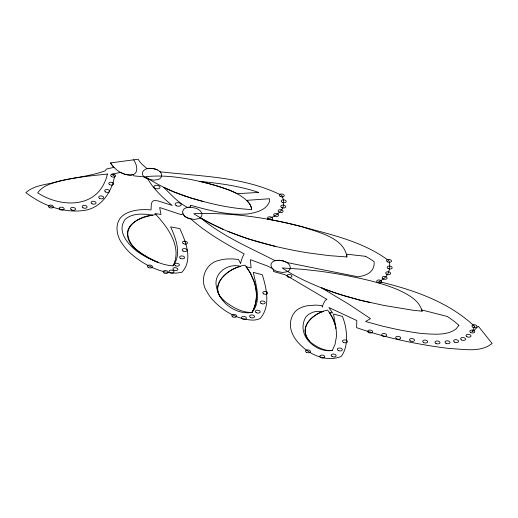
<?xml version="1.0" encoding="UTF-8"?>
<svg xmlns="http://www.w3.org/2000/svg" width="518" height="518" viewBox="0 0 518 518"><rect width="100%" height="100%" fill="white"/><g stroke="black" fill="none" stroke-linecap="round" stroke-linejoin="round"><path stroke-width="0.78" d="M156.164 214.53L156.112 214.543C147.494 216.019 138.358 218.117 131.727 224.197A35.069 20.215 7.2 0 0 127.668 231.365C127.143 247.98 144.995 256.3 157.964 262.348L149.1 258.521A81.171 46.788 7.2 0 1 140.21 253.529C129.856 246.801 115.54 231.837 125.298 219.237C132.757 212.807 143.499 213.727 152.557 215.151C131.889 217.107 116.997 234.777 137.212 250.362C147.734 258.048 159.732 265.08 173.044 265.818C182.737 246.963 166.984 226.075 154.85 213.481L160.981 214.484L159.661 207.524L181.475 214.73C183.333 211.674 183.981 217.113 186.189 217.204A11.312 6.52 7.2 0 0 188.662 218.382L194.159 219.451L198.569 218.7A8.916 5.135 7.2 0 0 200.479 217.612C203.574 215.203 201.23 210.735 198.284 209.395A11.312 6.52 7.2 0 0 195.81 208.21L190.307 207.148L185.904 207.899A8.916 5.135 7.2 0 0 183.994 208.981L182.524 211.493L183.268 214.491A10.561 6.087 7.2 0 0 184.978 216.369A11.163 6.436 7.2 0 0 189.743 218.738L190.948 219.062C206.935 233.139 225.557 243.751 244.192 253.878L242.495 257.096L241.032 261.564A150.408 86.7 7.2 0 0 240.572 263.448L238.487 259.479L232.375 258.896L226.709 258.994A27.713 15.974 7.2 0 0 219.166 260.34C205.484 262.989 199.093 279.862 206.708 291.297A78.367 45.176 7.2 0 0 211.81 298.905C222.196 310.58 237.121 319.71 253.062 320.118A14.161 8.165 7.2 0 0 258.611 319.12L260.23 318.447C270.668 306.339 266.621 288.565 262.289 274.754L253.296 272.377C256.041 285.081 261.694 301.314 252.007 312.399C238.513 314.795 223.925 305.911 218.499 293.544A69.302 39.944 7.2 0 1 216.505 287.011C212.956 273.206 228.211 262.671 240.682 266.427C225.88 269.341 207.893 287.386 223.957 300.673C231.941 306.876 241.53 312.846 252.007 312.399C255.976 305.568 257.122 297.371 256.015 289.607A121.037 69.768 7.2 0 0 253.807 280.665L249.818 272.073L246.257 266.712L251.068 267.916L250.427 259.673L267.651 266.084L272.371 268.473A10.703 6.171 7.2 0 0 273.536 269.541L273.485 271.477L285.424 274.864L326.981 299.423A2.344 1.353 7.2 0 0 326.126 299.689L324.644 301.327L323.18 304.299A51.392 29.623 7.2 0 0 322.41 307.116L321.659 305.51L315.721 305.096L307.828 305.659A25.032 14.426 7.2 0 0 301.269 307.556C292.016 310.955 288.358 322.325 291.492 331.17A66.116 38.112 7.2 0 0 294.477 337.691C303.93 352.104 324.203 363.448 341.232 356.429C346.626 349.119 347.164 339.452 346.134 330.73A166.44 95.94 7.2 0 0 344.405 322.164L342.521 316.407L333.527 314.037L335.923 328.27A101.865 58.715 7.2 0 0 334.997 324.21L332.692 318.143L329.221 312.27L332.588 312.976L328.891 307.517L356.798 320.545L356.598 327.622C379.241 335.69 402.732 341.161 426.405 345.176A305.426 176.055 7.2 0 0 449.63 348.543C463.532 349.009 480.328 352.939 492.1 343.486L478.36 326.282L473.452 330.924A30.607 17.644 7.2 0 1 472.131 331.76M252.007 312.399C255.594 306.209 256.896 298.886 256.268 291.802A121.095 69.807 7.2 0 0 254.409 282.491L250.608 273.478L245.033 265.151C229.377 267.269 206.339 285.399 223.957 300.673M332.297 350.485L335.068 344.289L336.383 336.953A107.679 62.069 7.2 0 0 336.027 328.936C334.958 322.028 331.96 315.475 327.538 310.081C313.655 312.529 296.762 327.9 309.835 341.582A42.113 24.275 7.2 0 0 313.455 344.405C318.971 348.083 325.505 351.165 332.297 350.485C317.081 352.907 299.015 337.768 303.788 321.769A62.931 36.279 7.2 0 1 305.756 317.139L308.359 314.504L312.594 312.322A15.708 9.059 7.2 0 1 316.116 311.519L323.258 311.499C313.455 314.588 301.741 324.015 306.125 335.522A38.41 22.138 7.2 0 0 309.835 341.582M458.877 325.304L456.397 328.541A23.938 13.798 7.2 0 1 452.654 331.067C446.516 334 439.529 334.395 432.834 334.123A95.642 55.128 7.2 0 1 423.355 333.605L421.011 333.411A197.701 113.96 7.2 0 1 396.399 329.286L382.634 326.172L365.591 321.523L370.519 318.628L349.028 304.357L321.633 287.904A204.798 118.052 7.2 0 0 345.979 296.296L361.376 300.505L383.734 305.4L413.72 310.366L422.092 311.169L421.794 309.945L447.319 316.485A98.757 56.928 7.2 0 1 458.877 325.304M173.044 265.818C181.98 254.325 175.958 238.584 170.636 226.878L179.837 228.626C185.774 241.634 193.447 260.386 181.695 272.397L176.398 273.051A23.096 13.313 7.2 0 1 170.888 272.934C155.905 271.056 142.023 263.286 130.75 253.535A83.45 48.103 7.2 0 1 122.611 244.205C116.064 235.93 113.85 221.6 123.724 214.938A29.332 16.906 7.2 0 1 128.917 212.192C135.943 209.55 143.615 209.278 151.023 209.894C151.528 206.973 150.337 202.512 153.399 200.822A3.943 2.273 7.2 0 1 154.623 200.524L157.996 200.893L172.209 205.426C162.963 197.772 153.788 189.51 147.837 178.93A11.163 6.436 7.2 0 1 144.47 176.949L133.851 175.867L133.307 174.572A6.863 3.956 7.2 0 1 131.572 174.98C122.96 175.693 114.983 169.891 110.489 162.917L138.105 159.24A46.329 26.703 7.2 0 0 142.243 164.465L147.222 168.79A12.031 6.935 7.2 0 1 148.601 168.551L150.926 168.434A9.9 5.711 7.2 0 1 155.665 169.237L157.122 169.8A9.305 5.361 7.2 0 1 159.984 171.704C161.888 173.375 162.412 176.735 160.179 178.367A8.916 5.135 7.2 0 1 158.275 179.455L153.865 180.206L148.368 179.137A11.312 6.52 7.2 0 1 145.895 177.959C137.995 173.821 144.807 167.094 151.23 168.441A9.913 5.717 7.2 0 1 155.685 169.244L157.31 169.891M267.515 219.146C272.895 217.249 278.367 214.517 281.695 209.706A34.933 20.137 7.2 0 0 283.644 204.863L283.352 199.398L281.779 195.428C244.211 176.528 201.023 176.437 160.081 171.801L159.589 171.335M276.003 260.47L274.313 260.955A8.916 5.135 7.2 0 0 272.41 262.043C269.308 264.452 271.652 268.92 274.598 270.26A11.312 6.52 7.2 0 0 277.072 271.445L282.575 272.507L286.978 271.762A8.916 5.135 7.2 0 0 288.889 270.674C291.984 268.266 289.64 263.798 286.694 262.451A11.312 6.52 7.2 0 0 284.22 261.273L279.629 260.25L276.178 260.431A9.266 5.342 7.2 0 0 276.01 260.47L280.711 260.373M275.9 260.489L275.103 260.69C249.702 247.61 222.798 236.402 200.667 217.948L209.337 222.74L223.174 229.37M203.768 201.651L190.462 197.889L174.508 192.133A128.898 74.301 7.2 0 1 151.114 180.381L145.409 176.709C166.608 174.417 187.95 178.36 208.456 183.514C222.604 187.749 238.636 191.252 248.841 202.803A30.128 17.366 7.2 0 1 251.372 207.802L251.683 209.544C228.865 208.443 206.404 203.004 184.732 195.992M301.897 226.651C317.145 232.103 344.496 237.438 346.84 256.954L329.228 255.633L308.722 252.965A245.247 141.369 7.2 0 1 281.591 247.792C256.028 242.269 230.873 234.162 207.718 221.885A169.541 97.727 7.2 0 1 193.732 213.694C231.747 212.257 269.82 217.916 306.436 227.933C335.042 235.515 364.944 242.735 389.031 260.852C390.941 267.366 389.037 275.09 383.236 279.014A31.54 18.182 7.2 0 1 378.826 281.572C413.183 289.73 448.2 301.683 474.443 326.204M365.559 256.306L346.723 254.221A32.265 18.596 7.2 0 1 346.84 256.954M281.352 260.476L283.268 260.949A11.254 6.488 7.2 0 1 286.771 262.503L358.288 276.877L363.824 275.55L366.906 274.281A23.329 13.449 7.2 0 0 370.558 271.788C373.374 269.269 374.553 265.339 374.106 261.648A83.003 47.85 7.2 0 0 365.546 256.313M370.467 302.577L358.637 299.818L340.624 294.638A205.51 118.467 7.2 0 1 322.889 288.39C308.734 282.854 294.839 276.418 282.187 267.935L301.806 269.237L318.233 271.043A271.769 156.656 7.2 0 1 347.928 275.829C365.294 279.37 382.815 283.1 399.113 290.261C408.404 294.684 419.353 300.362 422.092 311.169M275.829 246.51L248.316 238.902L228.004 231.429M229.85 190.365L219.017 186.538A160.742 92.657 7.2 0 0 199.65 181.345C219.613 183.307 239.672 186.014 258.741 192.443L237.017 193.68L230.944 190.818M133.618 159.842C136.92 164.174 139.426 174.087 131.572 174.98A8.333 4.804 7.2 0 1 129.545 175.09L125.362 174.43L120.513 172.397L111.48 174.242L114.588 176.055C111.875 192.094 100.932 208.424 83.657 210.502C63.002 213.274 42.094 205.102 25.9 192.618C33.521 185.658 44.652 184.816 54.351 182.53C71.134 177.648 88.843 176.8 105.348 170.759A12.723 7.336 7.2 0 1 106.76 168.92L113.973 167.379A40.987 23.627 7.2 0 1 110.496 162.917M267.521 219.133A261.182 150.557 7.2 0 1 301.89 226.664M251.69 209.544A30.504 17.586 7.2 0 0 248.193 201.988L246.652 200.356L269.574 198.737A24.301 14.005 7.2 0 1 269.218 202.298C265.753 210.256 256.047 212.587 248.284 213.876C228.639 215.708 209.194 210.379 190.43 205.212L190.242 207.148A7.628 4.397 7.2 0 0 188.558 207.245A9.881 5.698 7.2 0 0 187.497 207.427C178.393 202.836 170.959 194.593 163.759 187.309A130.711 75.35 7.2 0 0 184.738 195.985M474.41 326.204A47.261 27.247 7.2 0 1 472.163 331.766M107.356 174.042L106.902 176.101A97.546 56.229 7.2 0 1 104.675 182.226C92.845 209.181 58.689 206.624 37.659 192.838C42.942 185.399 52.441 183.003 60.781 180.763C76.094 177.234 91.764 175.719 107.356 174.042M176.269 205.711A3.082 1.774 7.2 0 0 181.183 204.973A3.082 1.774 7.2 0 0 177.007 202.713A3.082 1.774 7.2 0 0 176.269 205.711M155.044 188.319A3.082 1.774 7.2 0 0 159.965 187.574A3.082 1.774 7.2 0 0 155.788 185.321A3.082 1.774 7.2 0 0 155.044 188.319M368.628 332.562A2.499 1.444 7.2 0 0 372.623 331.96A2.499 1.444 7.2 0 0 369.23 330.128A2.499 1.444 7.2 0 0 368.628 332.562M382.608 335.962A2.499 1.444 7.2 0 0 386.609 335.353A2.499 1.444 7.2 0 0 383.21 333.521A2.499 1.444 7.2 0 0 382.608 335.962M396.671 338.785A2.499 1.437 7.2 0 0 400.667 338.176A2.499 1.437 7.2 0 0 397.274 336.35A2.499 1.437 7.2 0 0 396.671 338.785M410.47 340.999A2.499 1.444 7.2 0 0 414.465 340.391A2.499 1.444 7.2 0 0 411.065 338.565A2.499 1.444 7.2 0 0 410.47 340.999M423.672 342.56A2.499 1.444 7.2 0 0 427.667 341.958A2.499 1.444 7.2 0 0 424.274 340.125A2.499 1.444 7.2 0 0 423.672 342.56M435.949 343.44A2.499 1.444 7.2 0 0 439.95 342.838A2.499 1.444 7.2 0 0 436.557 341.006A2.499 1.444 7.2 0 0 435.949 343.44M446.024 343.292A2.499 1.444 7.2 0 0 450.019 342.683A2.499 1.444 7.2 0 0 446.626 340.85A2.499 1.444 7.2 0 0 446.024 343.292M454.564 342.126A2.499 1.444 7.2 0 0 458.56 341.524A2.499 1.444 7.2 0 0 455.167 339.691A2.499 1.444 7.2 0 0 454.564 342.126M461.564 339.957A2.499 1.437 7.2 0 0 465.559 339.355A2.499 1.437 7.2 0 0 462.166 337.522A2.499 1.437 7.2 0 0 461.564 339.957M466.971 336.752A2.499 1.444 7.2 0 0 470.966 336.15A2.499 1.444 7.2 0 0 467.573 334.317A2.499 1.444 7.2 0 0 466.971 336.752M470.765 332.511A2.499 1.444 7.2 0 0 474.76 331.909A2.499 1.444 7.2 0 0 471.367 330.076A2.499 1.444 7.2 0 0 470.765 332.511M472.908 327.221A2.499 1.444 7.2 0 0 476.903 326.618A2.499 1.444 7.2 0 0 473.51 324.786A2.499 1.444 7.2 0 0 472.908 327.221M287.937 276.923A2.499 1.444 7.2 0 0 291.932 276.321A2.499 1.444 7.2 0 0 288.539 274.488A2.499 1.444 7.2 0 0 287.937 276.923M377.628 282.427A2.499 1.444 7.2 0 0 381.624 281.824A2.499 1.444 7.2 0 0 378.231 279.992A2.499 1.444 7.2 0 0 377.628 282.427M383.113 278.878A2.499 1.437 7.2 0 0 387.101 278.27A2.499 1.437 7.2 0 0 383.709 276.444A2.499 1.437 7.2 0 0 383.113 278.878M386.648 274.249A2.499 1.444 7.2 0 0 390.65 273.64A2.499 1.444 7.2 0 0 387.257 271.808A2.499 1.444 7.2 0 0 386.648 274.249M388.144 268.564A2.499 1.444 7.2 0 0 392.145 267.961A2.499 1.444 7.2 0 0 388.746 266.129A2.499 1.444 7.2 0 0 388.144 268.564M387.496 261.862A2.499 1.444 7.2 0 0 391.498 261.26A2.499 1.444 7.2 0 0 388.099 259.427A2.499 1.444 7.2 0 0 387.496 261.862M268.492 219.224A2.499 1.444 7.2 0 0 272.487 218.622A2.499 1.444 7.2 0 0 269.095 216.789A2.499 1.444 7.2 0 0 268.492 219.224M274.605 216.045A2.499 1.444 7.2 0 0 278.6 215.443A2.499 1.444 7.2 0 0 275.207 213.61A2.499 1.444 7.2 0 0 274.605 216.045M279.098 212.134A2.506 1.444 7.2 0 0 283.1 211.525A2.506 1.444 7.2 0 0 279.701 209.693A2.506 1.444 7.2 0 0 279.098 212.134M281.708 207.524A2.499 1.444 7.2 0 0 285.709 206.922A2.499 1.444 7.2 0 0 282.316 205.089A2.499 1.444 7.2 0 0 281.708 207.524M282.18 202.279A2.499 1.444 7.2 0 0 286.176 201.677A2.499 1.444 7.2 0 0 282.783 199.844A2.499 1.444 7.2 0 0 282.18 202.279M280.244 196.439A2.499 1.444 7.2 0 0 284.246 195.836A2.499 1.444 7.2 0 0 280.847 194.004A2.499 1.444 7.2 0 0 280.244 196.439M343.44 342.359A2.499 1.444 7.2 0 0 347.436 341.75A2.499 1.444 7.2 0 0 344.043 339.925A2.499 1.444 7.2 0 0 343.44 342.359M338.293 350.498A2.499 1.444 7.2 0 0 342.288 349.89A2.499 1.444 7.2 0 0 338.895 348.057A2.499 1.444 7.2 0 0 338.293 350.498M332.116 356.514A2.499 1.444 7.2 0 0 336.111 355.911A2.499 1.444 7.2 0 0 332.718 354.079A2.499 1.444 7.2 0 0 332.116 356.514M320.752 357.55A2.499 1.444 7.2 0 0 324.747 356.941A2.499 1.444 7.2 0 0 321.354 355.115A2.499 1.444 7.2 0 0 320.752 357.55M306.475 352.35A2.499 1.444 7.2 0 0 310.47 351.748A2.499 1.444 7.2 0 0 307.077 349.915A2.499 1.444 7.2 0 0 306.475 352.35M263.72 293.881A2.499 1.444 7.2 0 0 267.709 293.279A2.499 1.444 7.2 0 0 264.316 291.446A2.499 1.444 7.2 0 0 263.72 293.881M261.176 303.47A2.506 1.444 7.2 0 0 265.171 302.862A2.506 1.444 7.2 0 0 261.778 301.029A2.506 1.444 7.2 0 0 261.176 303.47M256.209 312.652A2.499 1.444 7.2 0 0 260.211 312.05A2.499 1.444 7.2 0 0 256.811 310.217A2.499 1.444 7.2 0 0 256.209 312.652M250.544 317.411A2.499 1.444 7.2 0 0 254.539 316.809A2.499 1.444 7.2 0 0 251.146 314.976A2.499 1.444 7.2 0 0 250.544 317.411M242.424 318.874A2.499 1.444 7.2 0 0 246.419 318.266A2.499 1.444 7.2 0 0 243.026 316.44A2.499 1.444 7.2 0 0 242.424 318.874M232.744 316.867A2.499 1.444 7.2 0 0 236.739 316.258A2.499 1.444 7.2 0 0 233.34 314.426A2.499 1.444 7.2 0 0 232.744 316.867M183.45 243.7A2.499 1.444 7.2 0 0 187.445 243.097A2.499 1.444 7.2 0 0 184.052 241.265A2.499 1.444 7.2 0 0 183.45 243.7M183.107 251.062A2.499 1.444 7.2 0 0 187.102 250.459A2.499 1.444 7.2 0 0 183.709 248.627A2.499 1.444 7.2 0 0 183.107 251.062M180.562 258.404A2.499 1.444 7.2 0 0 184.557 257.796A2.499 1.444 7.2 0 0 181.158 255.97A2.499 1.444 7.2 0 0 180.562 258.404M175.395 265.715A2.499 1.444 7.2 0 0 179.39 265.112A2.499 1.444 7.2 0 0 175.997 263.28A2.499 1.444 7.2 0 0 175.395 265.715M173.847 270.131A2.499 1.444 7.2 0 0 177.849 269.528A2.499 1.444 7.2 0 0 174.456 267.696A2.499 1.444 7.2 0 0 173.847 270.131M169.949 272.578A2.499 1.444 7.2 0 0 173.944 271.976A2.499 1.444 7.2 0 0 170.551 270.143A2.499 1.444 7.2 0 0 169.949 272.578M164.115 272.999A2.499 1.444 7.2 0 0 168.117 272.397A2.499 1.444 7.2 0 0 164.718 270.564A2.499 1.444 7.2 0 0 164.115 272.999M148.388 267.528A2.499 1.444 7.2 0 0 152.389 266.925A2.499 1.444 7.2 0 0 148.996 265.093A2.499 1.444 7.2 0 0 148.388 267.528M111.642 176.657A2.499 1.444 7.2 0 0 115.643 176.055A2.499 1.444 7.2 0 0 112.244 174.223A2.499 1.444 7.2 0 0 111.642 176.657M109.706 184.673A2.499 1.444 7.2 0 0 113.701 184.071A2.499 1.444 7.2 0 0 110.308 182.239A2.499 1.444 7.2 0 0 109.706 184.673M105.62 191.971A2.499 1.444 7.2 0 0 109.615 191.369A2.499 1.444 7.2 0 0 106.222 189.536A2.499 1.444 7.2 0 0 105.62 191.971M99.644 198.381A2.499 1.444 7.2 0 0 103.645 197.779A2.499 1.444 7.2 0 0 100.252 195.946A2.499 1.444 7.2 0 0 99.644 198.381M92.042 203.723A2.499 1.444 7.2 0 0 96.044 203.121A2.499 1.444 7.2 0 0 92.651 201.288A2.499 1.444 7.2 0 0 92.042 203.723M83.081 207.822A2.499 1.444 7.2 0 0 87.076 207.219A2.499 1.444 7.2 0 0 83.683 205.387A2.499 1.444 7.2 0 0 83.081 207.822M71.51 209.881A2.499 1.444 7.2 0 0 75.505 209.278A2.499 1.444 7.2 0 0 72.112 207.446A2.499 1.444 7.2 0 0 71.51 209.881M60.153 209.66A2.499 1.444 7.2 0 0 64.148 209.058A2.499 1.444 7.2 0 0 60.755 207.226A2.499 1.444 7.2 0 0 60.153 209.66M49.365 207.55A2.499 1.444 7.2 0 0 53.36 206.954A2.499 1.444 7.2 0 0 49.968 205.122A2.499 1.444 7.2 0 0 49.365 207.55"/></g></svg>
